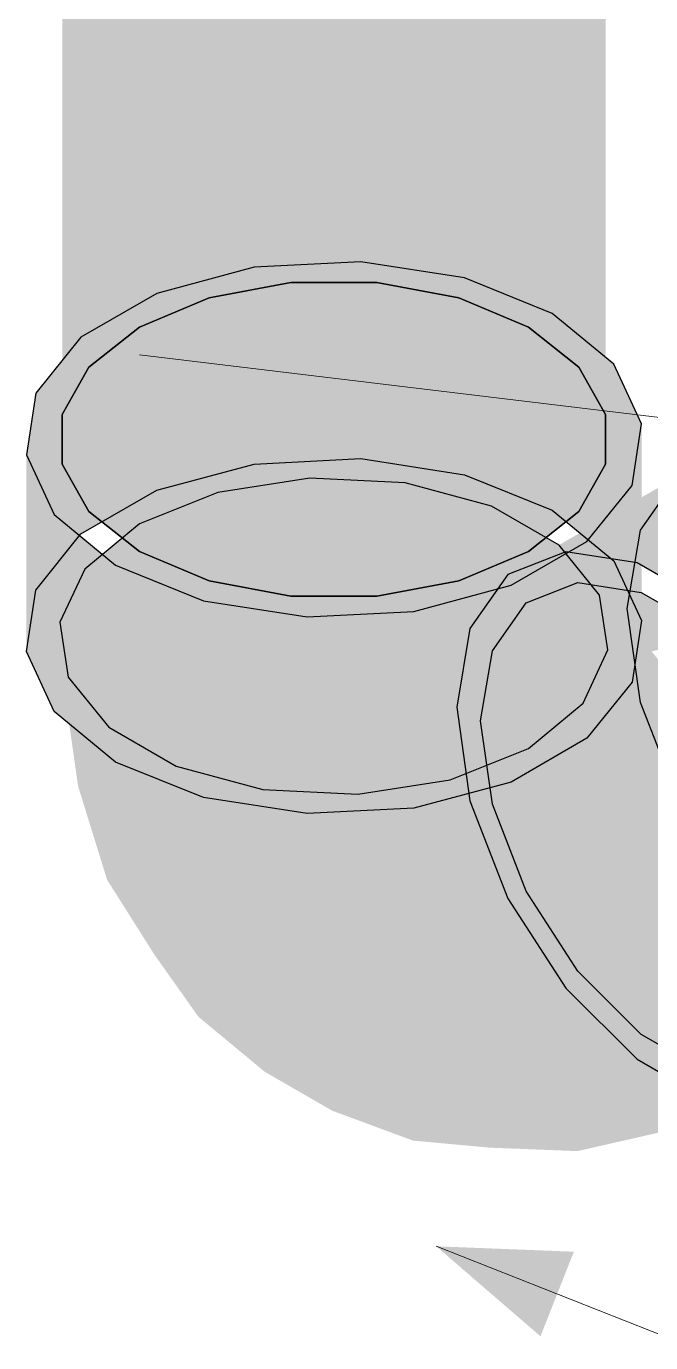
# Model space of a CAD drawing. Header units: metres. Extents: x 0 to 24.2, y -20 to 5.6.
# Drawn here: x 12.5379 to 12.6964, y -15.0311 to -14.6967 of the extents above; entities that cross this region are included whole.
import ezdxf

# ---------------------------------------------------------------- set-up
doc = ezdxf.new("R2010")
doc.units = ezdxf.units.M
doc.header["$LTSCALE"] = 0.25
doc.layers.add('ISO-ARISTAS', color=8, linetype='CONTINUOUS')
doc.layers.add('ISO-CONCRETO-SUP', color=254, linetype='CONTINUOUS', true_color=0xe8e8e8)
doc.layers.add('LLAMADAS', color=30, linetype='CONTINUOUS', lineweight=18)

msp = doc.modelspace()

# ---------------------------------------------------------------- linework, layer by layer
at = {"layer": 'ISO-ARISTAS', "color": 250}
for p, q in [((12.62286, -14.7565), (12.59575, -14.75787)), ((12.64916, -14.76057), (12.62286, -14.7565)), ((12.59575, -14.75787), (12.57107, -14.76452)), ((12.60511, -14.76178), (12.58434, -14.76568)), ((12.58434, -14.76568), (12.60511, -14.76178)), ((12.62695, -14.76178), (12.60511, -14.76178)), ((12.60511, -14.76178), (12.62695, -14.76178)), ((12.64773, -14.76568), (12.62695, -14.76178)), ((12.62695, -14.76178), (12.64773, -14.76568)), ((12.67146, -14.76959), (12.64916, -14.76057)), ((12.57107, -14.76452), (12.55182, -14.77563)), ((12.58434, -14.76568), (12.56667, -14.77309)), ((12.56667, -14.77309), (12.58434, -14.76568)), ((12.6654, -14.77309), (12.64773, -14.76568)), ((12.64773, -14.76568), (12.6654, -14.77309)), ((12.68707, -14.78246), (12.67146, -14.76959)), ((12.56667, -14.77309), (12.55383, -14.78329)), ((12.55383, -14.78329), (12.56667, -14.77309)), ((12.67823, -14.78329), (12.6654, -14.77309)), ((12.6654, -14.77309), (12.67823, -14.78329)), ((12.55182, -14.77563), (12.54032, -14.78987)), ((12.55383, -14.78329), (12.54708, -14.79528)), ((12.54708, -14.79528), (12.55383, -14.78329)), ((12.68498, -14.79528), (12.67823, -14.78329)), ((12.67823, -14.78329), (12.68498, -14.79528)), ((12.69412, -14.79764), (12.68707, -14.78246)), ((12.54032, -14.78987), (12.53795, -14.80553)), ((12.54708, -14.79528), (12.54708, -14.80789)), ((12.54708, -14.80789), (12.54708, -14.79528)), ((12.68498, -14.80789), (12.68498, -14.79528)), ((12.68498, -14.79528), (12.68498, -14.80789)), ((12.69175, -14.8133), (12.69412, -14.79764)), ((12.53795, -14.80553), (12.54499, -14.82071)), ((12.59575, -14.80787), (12.62286, -14.8065)), ((12.62286, -14.8065), (12.64916, -14.81057)), ((12.54708, -14.80789), (12.55383, -14.81989)), ((12.55383, -14.81989), (12.54708, -14.80789)), ((12.57107, -14.81452), (12.59575, -14.80787)), ((12.67823, -14.81989), (12.68498, -14.80789)), ((12.68498, -14.80789), (12.67823, -14.81989)), ((12.60995, -14.81144), (12.58653, -14.81506)), ((12.6341, -14.81266), (12.60995, -14.81144)), ((12.65607, -14.81857), (12.6341, -14.81266)), ((12.64916, -14.81057), (12.67146, -14.81959)), ((12.68024, -14.82754), (12.69175, -14.8133)), ((12.69385, -14.82463), (12.70348, -14.81094)), ((12.55182, -14.82563), (12.57107, -14.81452)), ((12.58653, -14.81506), (12.56667, -14.82309)), ((12.55383, -14.81989), (12.56667, -14.83009)), ((12.56667, -14.83009), (12.55383, -14.81989)), ((12.67322, -14.82847), (12.65607, -14.81857)), ((12.6654, -14.83009), (12.67823, -14.81989)), ((12.67823, -14.81989), (12.6654, -14.83009)), ((12.67146, -14.81959), (12.68707, -14.83246)), ((12.54499, -14.82071), (12.56061, -14.83359)), ((12.56667, -14.82309), (12.55276, -14.83455)), ((12.54032, -14.83987), (12.55182, -14.82563)), ((12.69051, -14.84459), (12.69385, -14.82463)), ((12.56667, -14.83009), (12.58434, -14.8375)), ((12.58434, -14.8375), (12.56667, -14.83009)), ((12.64773, -14.8375), (12.6654, -14.83009)), ((12.6654, -14.83009), (12.64773, -14.8375)), ((12.67492, -14.83016), (12.66018, -14.83594)), ((12.66099, -14.83866), (12.68024, -14.82754)), ((12.68346, -14.84116), (12.67322, -14.82847)), ((12.69301, -14.833), (12.67492, -14.83016)), ((12.56061, -14.83359), (12.58291, -14.8426)), ((12.68707, -14.83246), (12.69412, -14.84764)), ((12.71226, -14.84412), (12.69301, -14.833)), ((12.55276, -14.83455), (12.54649, -14.84807)), ((12.66018, -14.83594), (12.65055, -14.84963)), ((12.53795, -14.85553), (12.54032, -14.83987)), ((12.58434, -14.8375), (12.60511, -14.8414)), ((12.60511, -14.8414), (12.58434, -14.8375)), ((12.62695, -14.8414), (12.64773, -14.8375)), ((12.64773, -14.8375), (12.62695, -14.8414)), ((12.63632, -14.8453), (12.66099, -14.83866)), ((12.66482, -14.84312), (12.67795, -14.83797)), ((12.67795, -14.83797), (12.69406, -14.8405)), ((12.58291, -14.8426), (12.6092, -14.84667)), ((12.60511, -14.8414), (12.62695, -14.8414)), ((12.62695, -14.8414), (12.60511, -14.8414)), ((12.65625, -14.85531), (12.66482, -14.84312)), ((12.68558, -14.8551), (12.68346, -14.84116)), ((12.69406, -14.8405), (12.71121, -14.8504)), ((12.6092, -14.84667), (12.63632, -14.8453)), ((12.69385, -14.86841), (12.69051, -14.84459)), ((12.54649, -14.84807), (12.5486, -14.86202)), ((12.65055, -14.84963), (12.64721, -14.86959)), ((12.69412, -14.84764), (12.69175, -14.8633)), ((12.54499, -14.87071), (12.53795, -14.85553)), ((12.65327, -14.87309), (12.65625, -14.85531)), ((12.6793, -14.86862), (12.68558, -14.8551)), ((12.5486, -14.86202), (12.55885, -14.87471)), ((12.69175, -14.8633), (12.68024, -14.87754)), ((12.64721, -14.86959), (12.65055, -14.89341)), ((12.6654, -14.88009), (12.6793, -14.86862)), ((12.70348, -14.89321), (12.69385, -14.86841)), ((12.56061, -14.88359), (12.54499, -14.87071)), ((12.65625, -14.8943), (12.65327, -14.87309)), ((12.55885, -14.87471), (12.57599, -14.8846)), ((12.64554, -14.88812), (12.6654, -14.88009)), ((12.68024, -14.87754), (12.66099, -14.88866)), ((12.58291, -14.8926), (12.56061, -14.88359)), ((12.57599, -14.8846), (12.59796, -14.89052)), ((12.62212, -14.89174), (12.64554, -14.88812)), ((12.66099, -14.88866), (12.63632, -14.8953)), ((12.6092, -14.89667), (12.58291, -14.8926)), ((12.59796, -14.89052), (12.62212, -14.89174)), ((12.65055, -14.89341), (12.66018, -14.91821)), ((12.63632, -14.8953), (12.6092, -14.89667)), ((12.66482, -14.91639), (12.65625, -14.8943)), ((12.67795, -14.9367), (12.66482, -14.91639)), ((12.66018, -14.91821), (12.67492, -14.94101)), ((12.69406, -14.95277), (12.67795, -14.9367)), ((12.67492, -14.94101), (12.69301, -14.95906)), ((12.71121, -14.96267), (12.69406, -14.95277)), ((12.69301, -14.95906), (12.71226, -14.97017))]:
    msp.add_line(p, q, dxfattribs=at)
at = {"layer": 'ISO-CONCRETO-SUP', "true_color": 0x7c93a9}
for points in [[(12.56667, -14.61309), (12.55383, -14.62329), (12.56667, -14.69309), (12.55383, -14.70329)], [(12.6654, -14.67009), (12.67823, -14.65989), (12.6654, -14.75009), (12.67823, -14.73989)], [(12.56667, -14.69309), (12.55383, -14.70329), (12.56667, -14.77309), (12.55383, -14.78329)], [(12.6654, -14.75009), (12.67823, -14.73989), (12.6654, -14.83009), (12.67823, -14.81989)]]:
    msp.add_solid(points, dxfattribs=at)
at = {"layer": 'ISO-CONCRETO-SUP', "true_color": 0x8da7c1}
for points in [[(12.67823, -14.62329), (12.6654, -14.61309), (12.67823, -14.70329), (12.6654, -14.69309)], [(12.55383, -14.65989), (12.56667, -14.67009), (12.55383, -14.73989), (12.56667, -14.75009)], [(12.67823, -14.70329), (12.6654, -14.69309), (12.67823, -14.78329), (12.6654, -14.77309)], [(12.55383, -14.73989), (12.56667, -14.75009), (12.55383, -14.81989), (12.56667, -14.83009)]]:
    msp.add_solid(points, dxfattribs=at)
at = {"layer": 'ISO-CONCRETO-SUP', "true_color": 0x6d8195}
for points in [[(12.55383, -14.62329), (12.54708, -14.63528), (12.55383, -14.70329), (12.54708, -14.71528)], [(12.67823, -14.65989), (12.68498, -14.64789), (12.67823, -14.73989), (12.68498, -14.72789)], [(12.55383, -14.70329), (12.54708, -14.71528), (12.55383, -14.78329), (12.54708, -14.79528)], [(12.67823, -14.73989), (12.68498, -14.72789), (12.67823, -14.81989), (12.68498, -14.80789)]]:
    msp.add_solid(points, dxfattribs=at)
at = {"layer": 'ISO-CONCRETO-SUP', "true_color": 0x8199b0}
for points in [[(12.68498, -14.63528), (12.67823, -14.62329), (12.68498, -14.71528), (12.67823, -14.70329)], [(12.54708, -14.64789), (12.55383, -14.65989), (12.54708, -14.72789), (12.55383, -14.73989)], [(12.68498, -14.71528), (12.67823, -14.70329), (12.68498, -14.79528), (12.67823, -14.78329)], [(12.54708, -14.72789), (12.55383, -14.73989), (12.54708, -14.80789), (12.55383, -14.81989)]]:
    msp.add_solid(points, dxfattribs=at)
at = {"layer": 'ISO-CONCRETO-SUP', "true_color": 0x687c8e}
for points in [[(12.54708, -14.63528), (12.54708, -14.64789), (12.54708, -14.71528), (12.54708, -14.72789)], [(12.68498, -14.64789), (12.68498, -14.63528), (12.68498, -14.72789), (12.68498, -14.71528)], [(12.54708, -14.71528), (12.54708, -14.72789), (12.54708, -14.79528), (12.54708, -14.80789)], [(12.68498, -14.72789), (12.68498, -14.71528), (12.68498, -14.80789), (12.68498, -14.79528)]]:
    msp.add_solid(points, dxfattribs=at)
at = {"layer": 'ISO-CONCRETO-SUP', "true_color": 0x95b1cc}
for points in [[(12.56667, -14.67009), (12.58434, -14.6775), (12.56667, -14.75009), (12.58434, -14.7575)], [(12.6654, -14.69309), (12.64773, -14.68568), (12.6654, -14.77309), (12.64773, -14.76568)], [(12.56667, -14.75009), (12.58434, -14.7575), (12.56667, -14.83009), (12.58434, -14.8375)]]:
    msp.add_solid(points, dxfattribs=at)
at = {"layer": 'ISO-CONCRETO-SUP', "true_color": 0x88a2bb}
for points in [[(12.64773, -14.6775), (12.6654, -14.67009), (12.64773, -14.7575), (12.6654, -14.75009)], [(12.58434, -14.68568), (12.56667, -14.69309), (12.58434, -14.76568), (12.56667, -14.77309)], [(12.64773, -14.7575), (12.6654, -14.75009), (12.64773, -14.8375), (12.6654, -14.83009)]]:
    msp.add_solid(points, dxfattribs=at)
at = {"layer": 'ISO-CONCRETO-SUP', "true_color": 0x99b6d1}
for points in [[(12.58434, -14.6775), (12.60511, -14.6814), (12.58434, -14.7575), (12.60511, -14.7614)], [(12.64773, -14.68568), (12.62695, -14.68178), (12.64773, -14.76568), (12.62695, -14.76178)], [(12.58434, -14.7575), (12.60511, -14.7614), (12.58434, -14.8375), (12.60511, -14.8414)]]:
    msp.add_solid(points, dxfattribs=at)
at = {"layer": 'ISO-CONCRETO-SUP', "true_color": 0x92aec8}
for points in [[(12.62695, -14.6814), (12.64773, -14.6775), (12.62695, -14.7614), (12.64773, -14.7575)], [(12.60511, -14.68178), (12.58434, -14.68568), (12.60511, -14.76178), (12.58434, -14.76568)], [(12.62695, -14.7614), (12.64773, -14.7575), (12.62695, -14.8414), (12.64773, -14.8375)]]:
    msp.add_solid(points, dxfattribs=at)
at = {"layer": 'ISO-CONCRETO-SUP', "true_color": 0x98b5d0}
for points in [[(12.60511, -14.6814), (12.62695, -14.6814), (12.60511, -14.7614), (12.62695, -14.7614)], [(12.62695, -14.68178), (12.60511, -14.68178), (12.62695, -14.76178), (12.60511, -14.76178)], [(12.60511, -14.7614), (12.62695, -14.7614), (12.60511, -14.8414), (12.62695, -14.8414)]]:
    msp.add_solid(points, dxfattribs=at)
at = {"layer": 'ISO-CONCRETO-SUP', "true_color": 0x32549f}
for points in [[(12.62286, -14.7565), (12.59575, -14.75787), (12.62286, -14.8065), (12.59575, -14.80787)], [(12.6092, -14.84667), (12.63632, -14.8453), (12.6092, -14.89667), (12.63632, -14.8953)]]:
    msp.add_solid(points, dxfattribs=at)
at = {"layer": 'ISO-CONCRETO-SUP', "true_color": 0x3355a2}
for points in [[(12.64916, -14.76057), (12.62286, -14.7565), (12.64916, -14.81057), (12.62286, -14.8065)], [(12.58291, -14.8426), (12.6092, -14.84667), (12.58291, -14.8926), (12.6092, -14.89667)], [(12.63606, -14.90366), (12.64173, -14.9271), (12.65625, -14.8943), (12.66482, -14.91639)], [(12.61954, -14.93214), (12.62845, -14.95391), (12.64173, -14.9271), (12.65272, -14.9484)], [(12.62845, -14.95391), (12.64232, -14.97076), (12.65272, -14.9484), (12.66768, -14.965)]]:
    msp.add_solid(points, dxfattribs=at)
at = {"layer": 'ISO-CONCRETO-SUP', "true_color": 0x2f4f97}
for points in [[(12.59575, -14.75787), (12.57107, -14.76452), (12.59575, -14.80787), (12.57107, -14.81452)], [(12.63632, -14.8453), (12.66099, -14.83866), (12.63632, -14.8953), (12.66099, -14.88866)]]:
    msp.add_solid(points, dxfattribs=at)
at = {"layer": 'ISO-CONCRETO-SUP', "true_color": 0xa1c0dd}
for points in [[(12.61603, -14.80159), (12.60511, -14.76178), (12.58434, -14.76568)], [(12.61603, -14.80159), (12.62695, -14.76178), (12.60511, -14.76178)], [(12.61603, -14.80159), (12.64773, -14.76568), (12.62695, -14.76178)], [(12.61603, -14.80159), (12.58434, -14.76568), (12.56667, -14.77309)], [(12.61603, -14.80159), (12.6654, -14.77309), (12.64773, -14.76568)], [(12.61603, -14.80159), (12.56667, -14.77309), (12.55383, -14.78329)], [(12.61603, -14.80159), (12.67823, -14.78329), (12.6654, -14.77309)], [(12.61603, -14.80159), (12.55383, -14.78329), (12.54708, -14.79528)], [(12.61603, -14.80159), (12.68498, -14.79528), (12.67823, -14.78329)], [(12.61603, -14.80159), (12.54708, -14.79528), (12.54708, -14.80789)], [(12.61603, -14.80159), (12.68498, -14.80789), (12.68498, -14.79528)], [(12.61603, -14.80159), (12.54708, -14.80789), (12.55383, -14.81989)], [(12.61603, -14.80159), (12.55383, -14.81989), (12.56667, -14.83009)], [(12.61603, -14.80159), (12.56667, -14.83009), (12.58434, -14.8375)], [(12.61603, -14.80159), (12.58434, -14.8375), (12.60511, -14.8414)], [(12.61603, -14.80159), (12.60511, -14.8414), (12.62695, -14.8414)], [(12.61603, -14.80159), (12.67823, -14.81989), (12.68498, -14.80789)], [(12.61603, -14.80159), (12.6654, -14.83009), (12.67823, -14.81989)], [(12.61603, -14.80159), (12.64773, -14.8375), (12.6654, -14.83009)], [(12.61603, -14.80159), (12.62695, -14.8414), (12.64773, -14.8375)]]:
    msp.add_solid(points, dxfattribs=at)
at = {"layer": 'ISO-CONCRETO-SUP', "true_color": 0x31539e}
for points in [[(12.67146, -14.76959), (12.64916, -14.76057), (12.67146, -14.81959), (12.64916, -14.81057)], [(12.56061, -14.83359), (12.58291, -14.8426), (12.56061, -14.88359), (12.58291, -14.8926)]]:
    msp.add_solid(points, dxfattribs=at)
at = {"layer": 'ISO-CONCRETO-SUP', "true_color": 0x2b488a}
for points in [[(12.57107, -14.76452), (12.55182, -14.77563), (12.57107, -14.81452), (12.55182, -14.82563)], [(12.67492, -14.83016), (12.66018, -14.83594), (12.71822, -14.80516), (12.70348, -14.81094)], [(12.66099, -14.83866), (12.68024, -14.82754), (12.66099, -14.88866), (12.68024, -14.87754)], [(12.58126, -14.87022), (12.5702, -14.89087), (12.59203, -14.87915), (12.58307, -14.90155)], [(12.67999, -14.92722), (12.69105, -14.90656), (12.69076, -14.93615), (12.69972, -14.91376)]]:
    msp.add_solid(points, dxfattribs=at)
at = {"layer": 'ISO-CONCRETO-SUP', "true_color": 0x2e4e94}
for points in [[(12.68707, -14.78246), (12.67146, -14.76959), (12.68707, -14.83246), (12.67146, -14.81959)], [(12.54499, -14.82071), (12.56061, -14.83359), (12.54499, -14.87071), (12.56061, -14.88359)]]:
    msp.add_solid(points, dxfattribs=at)
at = {"layer": 'ISO-CONCRETO-SUP', "true_color": 0x263f79}
for points in [[(12.55182, -14.77563), (12.54032, -14.78987), (12.55182, -14.82563), (12.54032, -14.83987)], [(12.68024, -14.82754), (12.69175, -14.8133), (12.68024, -14.87754), (12.69175, -14.8633)], [(12.68558, -14.8551), (12.68346, -14.84116), (12.68663, -14.86685), (12.68431, -14.85055)], [(12.54649, -14.84807), (12.5486, -14.86202), (12.54876, -14.87342), (12.55109, -14.88972)]]:
    msp.add_solid(points, dxfattribs=at)
at = {"layer": 'ISO-CONCRETO-SUP', "true_color": 0x2a4686}
for points in [[(12.69412, -14.79764), (12.68707, -14.78246), (12.69412, -14.84764), (12.68707, -14.83246)], [(12.53795, -14.80553), (12.54499, -14.82071), (12.53795, -14.85553), (12.54499, -14.87071)], [(12.67395, -14.83661), (12.6568, -14.82671), (12.67611, -14.84359), (12.65897, -14.83369)], [(12.60695, -14.86019), (12.59203, -14.87915), (12.61751, -14.86411), (12.60516, -14.88401)], [(12.56145, -14.90367), (12.57859, -14.91356), (12.56914, -14.92851), (12.58628, -14.93841)], [(12.67585, -14.95511), (12.69076, -14.93615), (12.69153, -14.96092), (12.70388, -14.94101)]]:
    msp.add_solid(points, dxfattribs=at)
at = {"layer": 'ISO-CONCRETO-SUP', "true_color": 0x22396e}
for points in [[(12.54032, -14.78987), (12.53795, -14.80553), (12.54032, -14.83987), (12.53795, -14.85553)], [(12.69175, -14.8133), (12.69412, -14.79764), (12.69175, -14.8633), (12.69412, -14.84764)], [(12.66018, -14.83594), (12.65055, -14.84963), (12.70348, -14.81094), (12.69385, -14.82463)], [(12.67962, -14.84914), (12.66248, -14.83925), (12.68434, -14.85306), (12.6672, -14.84317)], [(12.65359, -14.84351), (12.63434, -14.85004), (12.66117, -14.84381), (12.64382, -14.85042)], [(12.65412, -14.84808), (12.64265, -14.86162), (12.66482, -14.84312), (12.65625, -14.85531)], [(12.66117, -14.84381), (12.64382, -14.85042), (12.6694, -14.84194), (12.65412, -14.84808)], [(12.6672, -14.84317), (12.64694, -14.84105), (12.67296, -14.8453), (12.65359, -14.84351)], [(12.68663, -14.86685), (12.68431, -14.85055), (12.68975, -14.87694), (12.6868, -14.85861)], [(12.54876, -14.87342), (12.55109, -14.88972), (12.5555, -14.89516), (12.55845, -14.91349)], [(12.58164, -14.94829), (12.59878, -14.95819), (12.59845, -14.96224), (12.61559, -14.97214)], [(12.61559, -14.97214), (12.63585, -14.97426), (12.63608, -14.97973), (12.65545, -14.98152)], [(12.67782, -14.98241), (12.69517, -14.9758), (12.70208, -14.9769), (12.71736, -14.97076)], [(12.65545, -14.98152), (12.67471, -14.97499), (12.67782, -14.98241), (12.69517, -14.9758)]]:
    msp.add_solid(points, dxfattribs=at)
at = {"layer": 'ISO-CONCRETO-SUP', "true_color": 0x31529d}
for points in [[(12.69301, -14.833), (12.67492, -14.83016), (12.73631, -14.808), (12.71822, -14.80516)], [(12.6341, -14.81266), (12.60995, -14.81144), (12.63494, -14.82205), (12.611, -14.82319)], [(12.59796, -14.89052), (12.62212, -14.89174), (12.60045, -14.91822), (12.62439, -14.91708)], [(12.61665, -14.90807), (12.61954, -14.93214), (12.63606, -14.90366), (12.64173, -14.9271)]]:
    msp.add_solid(points, dxfattribs=at)
at = {"layer": 'ISO-CONCRETO-SUP', "true_color": 0x3559aa}
for points in [[(12.71226, -14.84412), (12.69301, -14.833), (12.75556, -14.81912), (12.73631, -14.808)], [(12.69301, -14.95906), (12.71226, -14.97017), (12.73631, -14.93406), (12.75556, -14.94517)]]:
    msp.add_solid(points, dxfattribs=at)
at = {"layer": 'ISO-CONCRETO-SUP', "true_color": 0x305099}
for points in [[(12.60995, -14.81144), (12.58653, -14.81506), (12.611, -14.82319), (12.58787, -14.82999)], [(12.68665, -14.84394), (12.6694, -14.84194), (12.69406, -14.8405), (12.67795, -14.83797)], [(12.62212, -14.89174), (12.64554, -14.88812), (12.62439, -14.91708), (12.64752, -14.91028)], [(12.59908, -14.93132), (12.60609, -14.95302), (12.61954, -14.93214), (12.62845, -14.95391)], [(12.68483, -14.9749), (12.70208, -14.9769), (12.71121, -14.96267), (12.72732, -14.9652)]]:
    msp.add_solid(points, dxfattribs=at)
at = {"layer": 'ISO-CONCRETO-SUP', "true_color": 0x30519b}
for points in [[(12.65607, -14.81857), (12.6341, -14.81266), (12.6568, -14.82671), (12.63494, -14.82205)], [(12.57599, -14.8846), (12.59796, -14.89052), (12.57859, -14.91356), (12.60045, -14.91822)]]:
    msp.add_solid(points, dxfattribs=at)
at = {"layer": 'ISO-CONCRETO-SUP', "true_color": 0x2d4b90}
for points in [[(12.58653, -14.81506), (12.56667, -14.82309), (12.58787, -14.82999), (12.56833, -14.84164)], [(12.64554, -14.88812), (12.6654, -14.88009), (12.64752, -14.91028), (12.66706, -14.89864)]]:
    msp.add_solid(points, dxfattribs=at)
at = {"layer": 'ISO-CONCRETO-SUP', "true_color": 0x2e4d93}
for points in [[(12.67322, -14.82847), (12.65607, -14.81857), (12.67395, -14.83661), (12.6568, -14.82671)], [(12.63638, -14.88092), (12.63606, -14.90366), (12.65327, -14.87309), (12.65625, -14.8943)], [(12.55885, -14.87471), (12.57599, -14.8846), (12.56145, -14.90367), (12.57859, -14.91356)]]:
    msp.add_solid(points, dxfattribs=at)
at = {"layer": 'ISO-CONCRETO-SUP', "true_color": 0x294483}
for points in [[(12.56667, -14.82309), (12.55276, -14.83455), (12.56833, -14.84164), (12.55475, -14.85672)], [(12.6654, -14.88009), (12.6793, -14.86862), (12.66706, -14.89864), (12.68064, -14.88355)]]:
    msp.add_solid(points, dxfattribs=at)
at = {"layer": 'ISO-CONCRETO-SUP', "true_color": 0x2e4d92}
for points in [[(12.611, -14.82319), (12.58787, -14.82999), (12.61413, -14.83327), (12.59184, -14.8428)], [(12.63494, -14.82205), (12.611, -14.82319), (12.63744, -14.83011), (12.61413, -14.83327)], [(12.62439, -14.91708), (12.64752, -14.91028), (12.63112, -14.93883), (12.65341, -14.9293)], [(12.60045, -14.91822), (12.62439, -14.91708), (12.60781, -14.94199), (12.63112, -14.93883)]]:
    msp.add_solid(points, dxfattribs=at)
at = {"layer": 'ISO-CONCRETO-SUP', "true_color": 0x2d4b8e}
for points in [[(12.6568, -14.82671), (12.63494, -14.82205), (12.65897, -14.83369), (12.63744, -14.83011)], [(12.6901, -14.85519), (12.67296, -14.8453), (12.69667, -14.85546), (12.67953, -14.84556)], [(12.70165, -14.89062), (12.69631, -14.86955), (12.70996, -14.8937), (12.70295, -14.87201)], [(12.57859, -14.91356), (12.60045, -14.91822), (12.58628, -14.93841), (12.60781, -14.94199)], [(12.58115, -14.92468), (12.58649, -14.94576), (12.59908, -14.93132), (12.60609, -14.95302)], [(12.61894, -14.96983), (12.63608, -14.97973), (12.64232, -14.97076), (12.65946, -14.98066)]]:
    msp.add_solid(points, dxfattribs=at)
at = {"layer": 'ISO-CONCRETO-SUP', "true_color": 0x28427f}
msp.add_solid([(12.65055, -14.84963), (12.64721, -14.86959), (12.69385, -14.82463), (12.69051, -14.84459)], dxfattribs=at)
at = {"layer": 'ISO-CONCRETO-SUP', "true_color": 0x2c4a8d}
for points in [[(12.58787, -14.82999), (12.56833, -14.84164), (12.59184, -14.8428), (12.57326, -14.85755)], [(12.64752, -14.91028), (12.66706, -14.89864), (12.65341, -14.9293), (12.67199, -14.91455)]]:
    msp.add_solid(points, dxfattribs=at)
at = {"layer": 'ISO-CONCRETO-SUP', "true_color": 0x2a4787}
for points in [[(12.63744, -14.83011), (12.61413, -14.83327), (12.64149, -14.83652), (12.6192, -14.8413)], [(12.6694, -14.84194), (12.65412, -14.84808), (12.67795, -14.83797), (12.66482, -14.84312)], [(12.57326, -14.85755), (12.56064, -14.87573), (12.58126, -14.87022), (12.5702, -14.89087)], [(12.67199, -14.91455), (12.68461, -14.89637), (12.67999, -14.92722), (12.69105, -14.90656)], [(12.60781, -14.94199), (12.63112, -14.93883), (12.61976, -14.96091), (12.64206, -14.95614)]]:
    msp.add_solid(points, dxfattribs=at)
at = {"layer": 'ISO-CONCRETO-SUP', "true_color": 0x284481}
for points in [[(12.65897, -14.83369), (12.63744, -14.83011), (12.66248, -14.83925), (12.64149, -14.83652)], [(12.68434, -14.85306), (12.6672, -14.84317), (12.6901, -14.85519), (12.67296, -14.8453)], [(12.62957, -14.86459), (12.62013, -14.88461), (12.64265, -14.86162), (12.63638, -14.88092)], [(12.56064, -14.87573), (12.5555, -14.89516), (12.5702, -14.89087), (12.56643, -14.91247)], [(12.68461, -14.89637), (12.68975, -14.87694), (12.69105, -14.90656), (12.69483, -14.88496)], [(12.58628, -14.93841), (12.60781, -14.94199), (12.59878, -14.95819), (12.61976, -14.96091)], [(12.59845, -14.96224), (12.61559, -14.97214), (12.61894, -14.96983), (12.63608, -14.97973)]]:
    msp.add_solid(points, dxfattribs=at)
at = {"layer": 'ISO-CONCRETO-SUP', "true_color": 0x2a4788}
for points in [[(12.68346, -14.84116), (12.67322, -14.82847), (12.68431, -14.85055), (12.67395, -14.83661)], [(12.5486, -14.86202), (12.55885, -14.87471), (12.55109, -14.88972), (12.56145, -14.90367)]]:
    msp.add_solid(points, dxfattribs=at)
at = {"layer": 'ISO-CONCRETO-SUP', "true_color": 0x2c498b}
for points in [[(12.61413, -14.83327), (12.59184, -14.8428), (12.6192, -14.8413), (12.59828, -14.853)], [(12.59184, -14.8428), (12.57326, -14.85755), (12.59828, -14.853), (12.58126, -14.87022)], [(12.65341, -14.9293), (12.67199, -14.91455), (12.66298, -14.94443), (12.67999, -14.92722)], [(12.63112, -14.93883), (12.65341, -14.9293), (12.64206, -14.95614), (12.66298, -14.94443)]]:
    msp.add_solid(points, dxfattribs=at)
at = {"layer": 'ISO-CONCRETO-SUP', "true_color": 0x243c73}
for points in [[(12.55276, -14.83455), (12.54649, -14.84807), (12.55475, -14.85672), (12.54876, -14.87342)], [(12.66248, -14.83925), (12.64149, -14.83652), (12.6672, -14.84317), (12.64694, -14.84105)], [(12.6793, -14.86862), (12.68558, -14.8551), (12.68064, -14.88355), (12.68663, -14.86685)], [(12.59878, -14.95819), (12.61976, -14.96091), (12.61559, -14.97214), (12.63585, -14.97426)]]:
    msp.add_solid(points, dxfattribs=at)
at = {"layer": 'ISO-CONCRETO-SUP', "true_color": 0x27417c}
for points in [[(12.64149, -14.83652), (12.6192, -14.8413), (12.64694, -14.84105), (12.62602, -14.84696)], [(12.62602, -14.84696), (12.60695, -14.86019), (12.63434, -14.85004), (12.61751, -14.86411)], [(12.61976, -14.96091), (12.64206, -14.95614), (12.63585, -14.97426), (12.65678, -14.96835)], [(12.65678, -14.96835), (12.67585, -14.95511), (12.67471, -14.97499), (12.69153, -14.96092)]]:
    msp.add_solid(points, dxfattribs=at)
at = {"layer": 'ISO-CONCRETO-SUP', "true_color": 0x253f78}
for points in [[(12.67611, -14.84359), (12.65897, -14.83369), (12.67962, -14.84914), (12.66248, -14.83925)], [(12.68975, -14.87694), (12.6868, -14.85861), (12.69483, -14.88496), (12.69085, -14.86502)], [(12.5555, -14.89516), (12.55845, -14.91349), (12.56643, -14.91247), (12.5704, -14.93241)], [(12.56914, -14.92851), (12.58628, -14.93841), (12.58164, -14.94829), (12.59878, -14.95819)]]:
    msp.add_solid(points, dxfattribs=at)
at = {"layer": 'ISO-CONCRETO-SUP', "true_color": 0x27417b}
for points in [[(12.68431, -14.85055), (12.67395, -14.83661), (12.6868, -14.85861), (12.67611, -14.84359)], [(12.69085, -14.86502), (12.67962, -14.84914), (12.69631, -14.86955), (12.68434, -14.85306)], [(12.55109, -14.88972), (12.56145, -14.90367), (12.55845, -14.91349), (12.56914, -14.92851)], [(12.5704, -14.93241), (12.58164, -14.94829), (12.58649, -14.94576), (12.59845, -14.96224)]]:
    msp.add_solid(points, dxfattribs=at)
at = {"layer": 'ISO-CONCRETO-SUP', "true_color": 0x2a4685}
for points in [[(12.56833, -14.84164), (12.55475, -14.85672), (12.57326, -14.85755), (12.56064, -14.87573)], [(12.66706, -14.89864), (12.68064, -14.88355), (12.67199, -14.91455), (12.68461, -14.89637)]]:
    msp.add_solid(points, dxfattribs=at)
at = {"layer": 'ISO-CONCRETO-SUP', "true_color": 0x294584}
for points in [[(12.6192, -14.8413), (12.59828, -14.853), (12.62602, -14.84696), (12.60695, -14.86019)], [(12.64206, -14.95614), (12.66298, -14.94443), (12.65678, -14.96835), (12.67585, -14.95511)]]:
    msp.add_solid(points, dxfattribs=at)
at = {"layer": 'ISO-CONCRETO-SUP', "true_color": 0x233b71}
for points in [[(12.64694, -14.84105), (12.62602, -14.84696), (12.65359, -14.84351), (12.63434, -14.85004)], [(12.63585, -14.97426), (12.65678, -14.96835), (12.65545, -14.98152), (12.67471, -14.97499)]]:
    msp.add_solid(points, dxfattribs=at)
at = {"layer": 'ISO-CONCRETO-SUP', "true_color": 0x294583}
for points in [[(12.67296, -14.8453), (12.65359, -14.84351), (12.67953, -14.84556), (12.66117, -14.84381)], [(12.61751, -14.86411), (12.60516, -14.88401), (12.62957, -14.86459), (12.62013, -14.88461)], [(12.69483, -14.88496), (12.69085, -14.86502), (12.70165, -14.89062), (12.69631, -14.86955)], [(12.56643, -14.91247), (12.5704, -14.93241), (12.58115, -14.92468), (12.58649, -14.94576)], [(12.69153, -14.96092), (12.70388, -14.94101), (12.70942, -14.96163), (12.71886, -14.94161)], [(12.63608, -14.97973), (12.65545, -14.98152), (12.65946, -14.98066), (12.67782, -14.98241)]]:
    msp.add_solid(points, dxfattribs=at)
at = {"layer": 'ISO-CONCRETO-SUP', "true_color": 0x2d4b8f}
for points in [[(12.67953, -14.84556), (12.66117, -14.84381), (12.68665, -14.84394), (12.6694, -14.84194)], [(12.60516, -14.88401), (12.59876, -14.90736), (12.62013, -14.88461), (12.61665, -14.90807)], [(12.58307, -14.90155), (12.58115, -14.92468), (12.59876, -14.90736), (12.59908, -14.93132)], [(12.65946, -14.98066), (12.67782, -14.98241), (12.68483, -14.9749), (12.70208, -14.9769)]]:
    msp.add_solid(points, dxfattribs=at)
at = {"layer": 'ISO-CONCRETO-SUP', "true_color": 0x223a6e}
for points in [[(12.6868, -14.85861), (12.67611, -14.84359), (12.69085, -14.86502), (12.67962, -14.84914)], [(12.55845, -14.91349), (12.56914, -14.92851), (12.5704, -14.93241), (12.58164, -14.94829)]]:
    msp.add_solid(points, dxfattribs=at)
at = {"layer": 'ISO-CONCRETO-SUP', "true_color": 0x3457a6}
for points in [[(12.7038, -14.85384), (12.68665, -14.84394), (12.71121, -14.8504), (12.69406, -14.8405)], [(12.66768, -14.965), (12.68483, -14.9749), (12.69406, -14.95277), (12.71121, -14.96267)]]:
    msp.add_solid(points, dxfattribs=at)
at = {"layer": 'ISO-CONCRETO-SUP', "true_color": 0x2e4d94}
msp.add_solid([(12.64721, -14.86959), (12.65055, -14.89341), (12.69051, -14.84459), (12.69385, -14.86841)], dxfattribs=at)
at = {"layer": 'ISO-CONCRETO-SUP', "true_color": 0x31519b}
for points in [[(12.69667, -14.85546), (12.67953, -14.84556), (12.7038, -14.85384), (12.68665, -14.84394)], [(12.64232, -14.97076), (12.65946, -14.98066), (12.66768, -14.965), (12.68483, -14.9749)]]:
    msp.add_solid(points, dxfattribs=at)
at = {"layer": 'ISO-CONCRETO-SUP', "true_color": 0x253e75}
for points in [[(12.63434, -14.85004), (12.61751, -14.86411), (12.64382, -14.85042), (12.62957, -14.86459)], [(12.67471, -14.97499), (12.69153, -14.96092), (12.69517, -14.9758), (12.70942, -14.96163)]]:
    msp.add_solid(points, dxfattribs=at)
at = {"layer": 'ISO-CONCRETO-SUP', "true_color": 0x233a6f}
for points in [[(12.64382, -14.85042), (12.62957, -14.86459), (12.65412, -14.84808), (12.64265, -14.86162)], [(12.69517, -14.9758), (12.70942, -14.96163), (12.71736, -14.97076), (12.72883, -14.95722)]]:
    msp.add_solid(points, dxfattribs=at)
at = {"layer": 'ISO-CONCRETO-SUP', "true_color": 0x2b4888}
for points in [[(12.59828, -14.853), (12.58126, -14.87022), (12.60695, -14.86019), (12.59203, -14.87915)], [(12.66298, -14.94443), (12.67999, -14.92722), (12.67585, -14.95511), (12.69076, -14.93615)]]:
    msp.add_solid(points, dxfattribs=at)
at = {"layer": 'ISO-CONCRETO-SUP', "true_color": 0x2b4889}
for points in [[(12.69631, -14.86955), (12.68434, -14.85306), (12.70295, -14.87201), (12.6901, -14.85519)], [(12.58649, -14.94576), (12.59845, -14.96224), (12.60609, -14.95302), (12.61894, -14.96983)]]:
    msp.add_solid(points, dxfattribs=at)
at = {"layer": 'ISO-CONCRETO-SUP', "true_color": 0x26407a}
for points in [[(12.55475, -14.85672), (12.54876, -14.87342), (12.56064, -14.87573), (12.5555, -14.89516)], [(12.68064, -14.88355), (12.68663, -14.86685), (12.68461, -14.89637), (12.68975, -14.87694)]]:
    msp.add_solid(points, dxfattribs=at)
at = {"layer": 'ISO-CONCRETO-SUP', "true_color": 0x28437f}
msp.add_solid([(12.64265, -14.86162), (12.63638, -14.88092), (12.65625, -14.85531), (12.65327, -14.87309)], dxfattribs=at)
at = {"layer": 'ISO-CONCRETO-SUP', "true_color": 0x2f4f96}
for points in [[(12.70295, -14.87201), (12.6901, -14.85519), (12.71054, -14.87231), (12.69667, -14.85546)], [(12.59876, -14.90736), (12.59908, -14.93132), (12.61665, -14.90807), (12.61954, -14.93214)], [(12.60609, -14.95302), (12.61894, -14.96983), (12.62845, -14.95391), (12.64232, -14.97076)]]:
    msp.add_solid(points, dxfattribs=at)
at = {"layer": 'ISO-CONCRETO-SUP', "true_color": 0x3356a4}
msp.add_solid([(12.65055, -14.89341), (12.66018, -14.91821), (12.69385, -14.86841), (12.70348, -14.89321)], dxfattribs=at)
at = {"layer": 'ISO-CONCRETO-SUP', "true_color": 0x2c4a8c}
for points in [[(12.59203, -14.87915), (12.58307, -14.90155), (12.60516, -14.88401), (12.59876, -14.90736)], [(12.69076, -14.93615), (12.69972, -14.91376), (12.70388, -14.94101), (12.71029, -14.91767)]]:
    msp.add_solid(points, dxfattribs=at)
at = {"layer": 'ISO-CONCRETO-SUP', "true_color": 0x2d4c91}
msp.add_solid([(12.62013, -14.88461), (12.61665, -14.90807), (12.63638, -14.88092), (12.63606, -14.90366)], dxfattribs=at)
at = {"layer": 'ISO-CONCRETO-SUP', "true_color": 0x2b4788}
for points in [[(12.69105, -14.90656), (12.69483, -14.88496), (12.69972, -14.91376), (12.70165, -14.89062)], [(12.5702, -14.89087), (12.56643, -14.91247), (12.58307, -14.90155), (12.58115, -14.92468)]]:
    msp.add_solid(points, dxfattribs=at)
at = {"layer": 'ISO-CONCRETO-SUP', "true_color": 0x375bae}
msp.add_solid([(12.66018, -14.91821), (12.67492, -14.94101), (12.70348, -14.89321), (12.71822, -14.91601)], dxfattribs=at)
at = {"layer": 'ISO-CONCRETO-SUP', "true_color": 0x365aab}
msp.add_solid([(12.64173, -14.9271), (12.65272, -14.9484), (12.66482, -14.91639), (12.67795, -14.9367)], dxfattribs=at)
at = {"layer": 'ISO-CONCRETO-SUP', "true_color": 0x375cb0}
msp.add_solid([(12.67492, -14.94101), (12.69301, -14.95906), (12.71822, -14.91601), (12.73631, -14.93406)], dxfattribs=at)
at = {"layer": 'ISO-CONCRETO-SUP', "true_color": 0x365aac}
msp.add_solid([(12.65272, -14.9484), (12.66768, -14.965), (12.67795, -14.9367), (12.69406, -14.95277)], dxfattribs=at)
at = {"layer": 'LLAMADAS'}
for p, q in [((14.89, -15.06125), (12.56667, -14.78009)), ((14.89, -15.89375), (12.64201, -15.00659))]:
    msp.add_line(p, q, dxfattribs=at)
for points in [[(12.56667, -14.78009), (12.59804, -14.79552), (12.60082, -14.77259)], [(12.64201, -15.00659), (12.66847, -15.02945), (12.67695, -15.00796)]]:
    msp.add_solid(points, dxfattribs=at)

doc.saveas('drawing.dxf')
